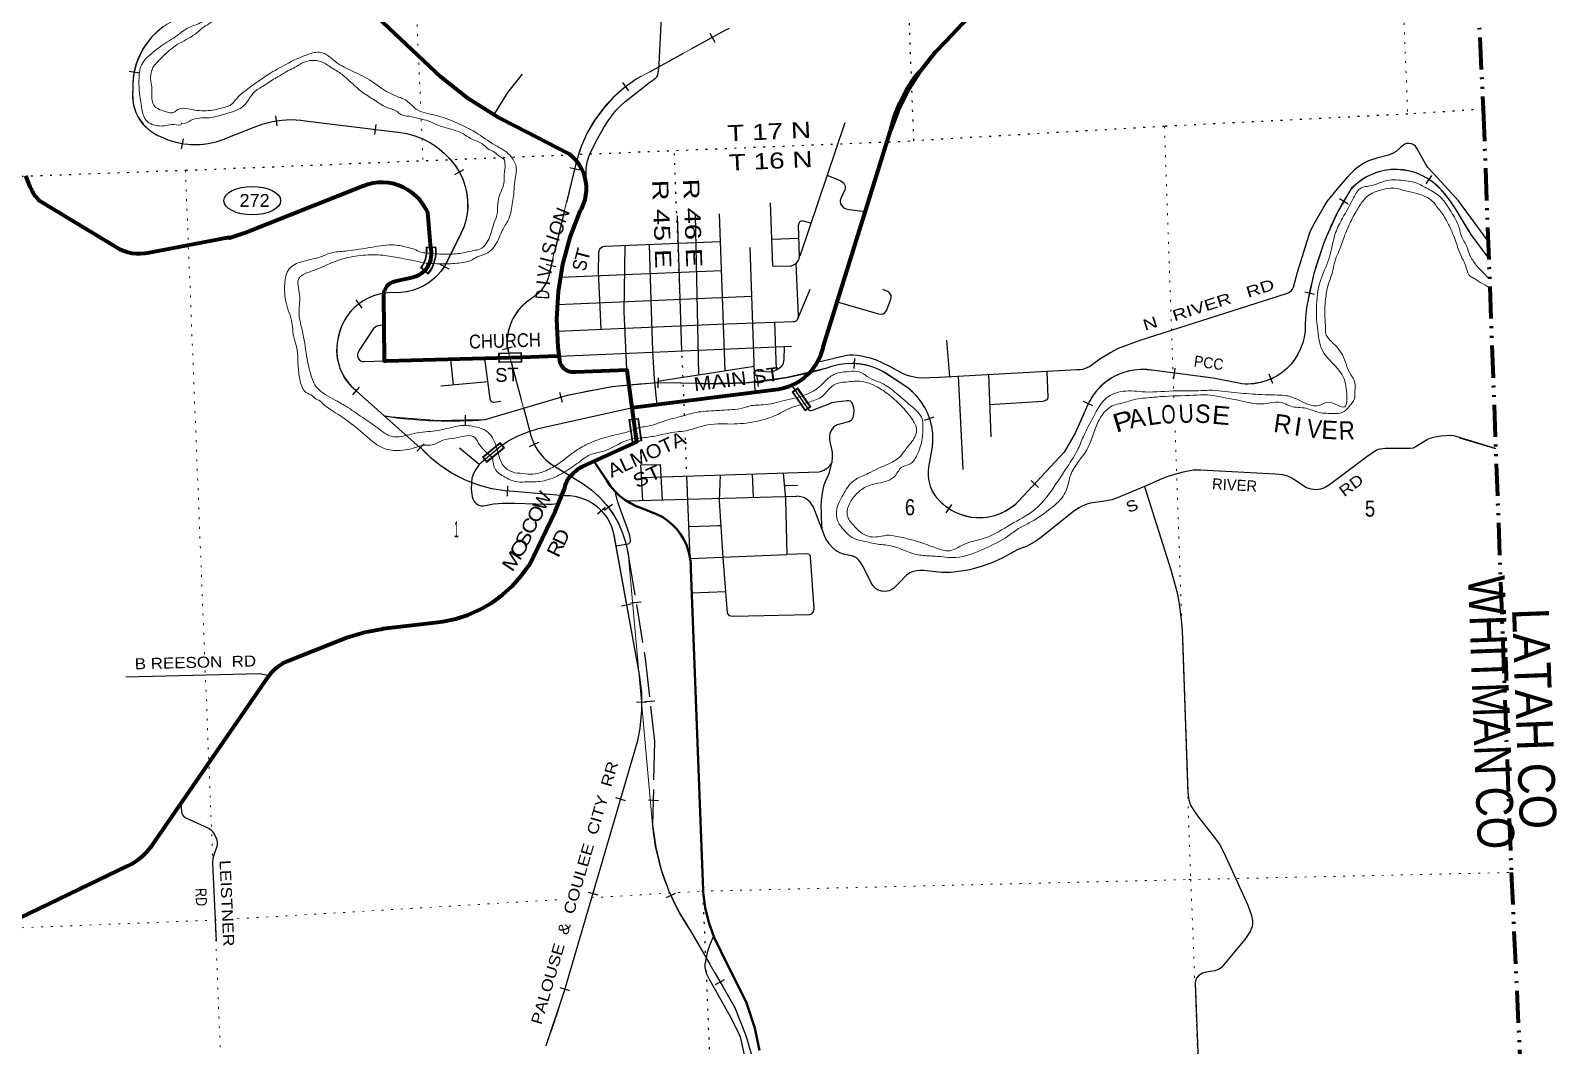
# Model space of a CAD drawing. Header units: feet. Extents: x 751810 to 1010326, y -353855 to -161247.
# Drawn here: x 978138 to 994593, y -201988 to -190931 of the extents above; entities that cross this region are included whole.
import ezdxf
from ezdxf.enums import TextEntityAlignment as Align

# ---------------------------------------------------------------- set-up
doc = ezdxf.new("R2010")
doc.units = ezdxf.units.FT
doc.header["$LTSCALE"] = 70
for name, pattern in [('DASH_DOUBLE_DOT', [9.2, 5, -1.2, 0.3, -1.2, 0.3, -1.2]), ('DOTTED', [1.5, 0.3, -1.2]), ('LONG_DASHED', [7.5, 6, -1.5])]:
    doc.linetypes.add(name, pattern=pattern)
for name, color, linetype, lineweight in [('10', 7, 'DASH_DOUBLE_DOT', 70), ('17', 7, 'Continuous', 25), ('23', 7, 'Continuous', 70), ('26', 7, 'Continuous', 40), ('29', 7, 'Continuous', 25), ('31', 7, 'Continuous', 13), ('34', 7, 'Continuous', 25), ('39', 7, 'Continuous', 13), ('59', 7, 'Continuous', 13), ('6', 7, 'DOTTED', 25), ('63', 7, 'Continuous', 25), ('7', 7, 'DOTTED', 13)]:
    doc.layers.add(name, color=color, linetype=linetype, lineweight=lineweight)
for name, color, linetype in [('12', 7, 'Continuous'), ('30', 7, 'Continuous'), ('41', 7, 'Continuous')]:
    doc.layers.add(name, color=color, linetype=linetype)

msp = doc.modelspace()

# ---------------------------------------------------------------- linework, layer by layer
at = {"layer": '10'}
msp.add_lwpolyline([(992535.03, -161673.29), (992755.25, -165252.37), (992982.4, -170553.84), (993230.25, -175876.85), (993478.85, -181217), (993709.38, -186505.24), (993966.19, -191789.76), (994270.91, -200101.18), (994386.69, -202546.61), (994593.41, -207414.19)], dxfattribs=at)
at = {"layer": '17'}
msp.add_ellipse((980556.09, -192785.77), major_axis=(-309.24, 1), ratio=0.500121, dxfattribs=at)
at = {"layer": '23'}
for points in [[(987842.81, -191364.26), (988001.34, -191164.91), (988111.8, -191048.05), (989666.34, -189397.27)], [(984694.83, -195040.2), (984639.01, -194631.82), (984081.03, -194654.04), (984068.88, -194655.11), (984052.13, -194655.07), (984035.47, -194653.29), (984019.1, -194649.77), (984003.18, -194644.56), (983987.9, -194637.71), (983973.41, -194629.31), (983959.88, -194619.43), (983947.46, -194608.2), (983936.28, -194595.73), (983926.47, -194582.16), (983918.13, -194567.63), (983911.35, -194552.32), (983888.77, -194379.97), (983874.28, -194077.53), (983891.49, -193775.22), (983940.2, -193476.37), (984019.88, -193184.25), (984129.66, -192902.06), (984146.89, -192870.44), (984166.83, -192824.4), (984181.86, -192776.53), (984191.8, -192727.35), (984196.55, -192677.41), (984196.05, -192627.24), (984190.3, -192577.39), (984179.38, -192528.42), (984163.4, -192480.86), (984142.54, -192435.23), (984117.02, -192392.04), (984087.12, -192351.74), (984053.18, -192314.79), (984040.56, -192303.66), (984013.09, -192279.42), (983990.56, -192268.74), (983434.37, -191982.55), (983235.31, -191879.46), (982913.85, -191677.43), (982615.26, -191442.9), (982613.2, -191440.95), (981723.33, -190603.54)], [(987506.92, -192035.46), (987510.98, -192020.63), (987550.32, -191877.04), (987610.04, -191724.03), (987685.42, -191578.09), (987775.65, -191440.84), (987806.35, -191401.28), (987842.81, -191364.26)], [(987506.92, -192035.46), (987512.53, -192020.63), (987592.36, -191807.04), (987705.98, -191579.09), (987842.81, -191364.26)], [(984694.83, -195040.2), (984729.51, -195035.79), (986228.49, -194845.29), (986290.38, -194838.65), (986351.24, -194825.57), (986410.39, -194806.21), (986467.2, -194780.77), (986521.04, -194749.53), (986571.31, -194712.83), (986617.48, -194671.08), (986659.03, -194624.74), (986695.5, -194574.3), (986726.51, -194520.33), (986751.7, -194463.41), (986770.81, -194404.17), (986779.51, -194366.51), (987495.39, -192070.63), (987506.92, -192035.46)], [(983901.93, -194478.67), (983877.17, -194480.87), (983490.67, -194492.08), (982020.8, -194534.72), (981995.81, -194535.44), (981995.73, -194506.41), (981991.42, -193830.65), (981991.27, -193807.24), (981994.77, -193780.65), (981995.95, -193774.79), (982000.7, -193759.6), (982007.01, -193745), (982014.81, -193731.13), (982024.03, -193718.16), (982034.54, -193706.21), (982046.25, -193695.44), (982059.02, -193685.95), (982072.71, -193677.84), (982087.18, -193671.21), (982092.78, -193669.32), (982113.56, -193663.78), (982142.78, -193657.08), (982309.43, -193618.86), (982318.29, -193616.68), (982343.65, -193608.51), (982368.01, -193597.72), (982391.12, -193584.45), (982407.28, -193572.77), (982436.24, -193547.88), (982453.7, -193527.5), (982467.78, -193507.66), (982481.83, -193482.7), (982493.19, -193456.41), (982501.74, -193429.08), (982507.39, -193401.01), (982510.07, -193372.5), (982509.75, -193343.86), (982506.45, -193315.42), (982506.24, -193314.45), (982501.68, -193293.77), (982499.09, -193264.45), (982468.28, -192916.04), (982449.08, -192876.48), (982419.44, -192827.54), (982384.85, -192781.97), (982345.68, -192740.26), (982302.37, -192702.88), (982255.39, -192670.22), (982205.25, -192642.66), (982152.51, -192620.49), (982097.74, -192603.95), (982041.54, -192593.23), (981984.53, -192588.45), (981927.33, -192589.64), (981870.56, -192596.82), (981814.86, -192609.88), (981785.72, -192620.03), (981741.54, -192635.42), (981735.72, -192638.68), (980483.23, -193136.6), (980310.05, -193193.93), (980305.86, -193188.02), (979414.47, -193356.74), (979385.18, -193362.16), (979338.83, -193366.69), (979292.27, -193366.35), (979246, -193361.14), (979200.52, -193351.12), (979156.34, -193336.41), (979113.94, -193317.16), (978241.02, -192793.16), (978226.74, -192778.13), (978196.64, -192741.22), (978170.56, -192701.37), (978161.63, -192684.01), (978148.84, -192659.12), (978138.14, -192634.01), (978091.53, -192516.76)], [(984281.26, -195623.83), (984745.58, -195411.46), (984694.83, -195040.2)], [(975790.96, -201673.44), (979200.36, -200029.21), (979244.97, -200005.75), (979306.47, -199966.11), (979363.49, -199920.26), (979415.4, -199868.69), (979461.64, -199811.99), (980732.45, -197965.34), (980765.29, -197924.61), (980802.2, -197887.54), (980842.79, -197854.53), (980886.61, -197825.94), (980933.17, -197802.09), (980935.34, -197801.13), (981483.73, -197580.6), (981588.01, -197541.01), (981781.78, -197484.97), (981980.34, -197449.49), (981982.23, -197445.41), (982549.05, -197380.68), (982632.76, -197369.86), (982773.28, -197339.69), (982909.87, -197294.98), (983041.05, -197236.25), (983165.36, -197164.12), (983281.46, -197079.4), (983388.06, -196983), (983484.01, -196875.99), (983568.24, -196759.54), (983572.19, -196757.41), (983854.88, -196169.72), (983855.21, -196169.05), (983949.8, -195942.15), (983960.28, -195917.01), (983967.13, -195892.15), (983980.15, -195854.96), (983986.75, -195841.01), (983998.59, -195815.97), (984018.81, -195791.01), (984048.07, -195758.74), (984087.09, -195723.85), (984104.54, -195711.26), (984129.5, -195693.25), (984154.54, -195681.8), (984281.26, -195623.83)]]:
    msp.add_lwpolyline(points, dxfattribs=at)
at = {"layer": '26'}
msp.add_lwpolyline([(986083.46, -202038.92), (986030.79, -201795.99), (985942.11, -201519.86), (985660.84, -200956.57), (985589.11, -200807.44), (985531.53, -200647.26), (985491.01, -200481.94), (985472.63, -200347.29), (985467.52, -200309.87), (985467.05, -200297.29), (985335.5, -196794.81), (985333.54, -196729.47), (985324.62, -196662.93), (985308.79, -196597.69), (985286.23, -196534.46), (985257.18, -196473.94), (985221.97, -196416.79), (985180.97, -196363.63), (985134.64, -196315.04), (985083.49, -196271.57), (985028.07, -196233.68), (984969, -196201.79), (984808.44, -196138.03), (984807.99, -196137.89), (984740.36, -196113.1), (984675.69, -196081.39), (984614.69, -196043.08), (984558.03, -195998.62), (984506.32, -195948.47), (984460.15, -195893.19), (984420, -195833.39), (984297.37, -195648.16), (984281.26, -195623.83)], dxfattribs=at)
at = {"layer": '29'}
for p, q in [((987012.32, -191937.93), (986521.19, -193390.36)), ((986228.2, -193500.84), (986203.16, -192808.12)), ((985419.81, -194679.78), (985384.62, -192944.4)), ((985710.15, -194637.93), (985645.64, -192930.85)), ((986519.13, -193393.61), (986505.92, -193053.89)), ((984398.35, -193282.55), (985655.71, -193230.25)), ((986034.52, -194876.27), (985981.76, -193297.6)), ((986217.91, -193206.89), (986511.14, -193195.99)), ((986506.7, -194041.32), (986481.41, -193470.97)), ((983913.76, -193618.79), (985668.85, -193544.91)), ((983881.96, -193915.62), (985999.44, -193826.48)), ((986501.54, -194072.04), (986635.82, -193748.62)), ((986929.1, -193886.75), (987380.49, -194019.08)), ((983878.11, -194205.59), (985623.62, -194132.11)), ((985623.62, -194132.11), (986452.13, -194103.56)), ((986268.87, -194625.86), (986250.24, -194110.52)), ((983088.45, -194503.75), (983145.03, -194942.29)), ((983901.93, -194478.67), (986432.34, -194372.14)), ((982717.91, -194514.5), (982744.9, -194792.42)), ((984971.33, -194751.86), (986024.93, -194589.39)), ((983121.65, -194758.79), (982610.74, -194804.39)), ((986434.9, -194798.39), (986609.35, -195053.38)), ((988246.97, -194695.09), (988296.25, -195712.17)), ((988576.37, -194677.09), (988601.74, -195357.11)), ((988588.61, -195005.26), (989173.66, -194968.21)), ((983027.33, -195659.32), (982815.21, -195481.13)), ((983283.78, -195445.15), (983027.33, -195659.32)), ((993708.25, -195366.8), (994099.46, -195486.24)), ((984790.61, -195661.92), (985005.14, -195657.45)), ((985026.31, -196044.02), (985005.14, -195657.45)), ((984811.85, -196049.94), (984790.61, -195661.92)), ((984798.65, -195800.6), (986728.81, -195737.09)), ((985326.55, -196674.28), (985291.45, -195784.43)), ((986017.19, -196017.44), (986007.6, -195760.82)), ((986353.87, -195886.81), (986495.74, -195882.7)), ((984641.29, -196054.35), (986486.52, -196004.85)), ((985313.11, -196333.44), (985661.51, -196323.43)), ((985629.8, -196324.34), (985661.21, -196324.72)), ((985329.77, -196681.05), (986380.66, -196639.68)), ((985343.14, -197057.36), (985711.94, -197042.78)), ((990692.03, -197552.96), (990748.11, -199225.34)), ((980123.58, -199994.89), (980162.11, -200850.45)), ((990827.81, -201300.24), (990933.4, -204131.74))]:
    msp.add_line(p, q, dxfattribs=at)
for points in [[(984193.06, -192597.69), (984194.98, -192428.52), (984208.2, -192351.79), (984229.35, -192285.65), (984298.12, -192145.42), (984388.03, -191989.32), (984440.92, -191907.3), (984517.61, -191804.11), (984567.85, -191753.84), (984615.46, -191711.52), (984816.44, -191552.77), (984888.96, -191496.28), (984916.46, -191478.29), (984951.31, -191449.59), (984967.18, -191433.71), (984978.81, -191402.49), (984990.98, -191304.07), (985022.71, -190637.33), (985030.64, -190542.09), (985051.8, -190412.44), (985087.54, -190243.07)], [(983199.13, -191836.44), (983341.3, -191606.96), (983500.45, -191409.18)], [(994010.69, -193213.07), (993697.21, -192788.42), (993426.64, -192493.93), (993364.48, -192424.43), (993337.05, -192386.01), (993247.47, -192223.23), (993227.36, -192193.96), (993201.77, -192175.67), (993183.48, -192166.52), (993156.06, -192162.87), (993132.29, -192164.69), (993114.01, -192170.18), (993068.31, -192204.94), (993017.12, -192250.66), (992976.89, -192274.44), (992934.85, -192290.9), (992819.67, -192320.17), (992715.46, -192353.09), (992671.58, -192375.04), (992602.11, -192420.77), (992561.9, -192453.69), (992521.67, -192493.93), (992492.42, -192525.03)], [(986819.75, -192507.43), (986966.68, -192568.89), (986984.05, -192579.86), (986999.59, -192597.24), (987010.56, -192616.44), (987015.13, -192631.08), (987016.96, -192653.03), (987013.3, -192667.66), (986967.59, -192761.86), (986960.28, -192783.81), (986960.28, -192799.36), (986964.85, -192820.39), (986971.25, -192833.2), (986993.19, -192856.97), (987007.82, -192868.86), (987025.18, -192875.27), (987059.01, -192881.67), (987233.08, -192904.1)], [(989575.1, -194624.06), (989603.84, -194621.16), (989627.61, -194613.84), (989678.81, -194590.06), (989788.5, -194509.58), (989907.33, -194438.25), (989993.26, -194392.52), (990230.93, -194304.72), (991825.13, -193796.24), (991848.89, -193787.09), (991872.66, -193768.8), (991887.29, -193750.51), (991898.26, -193726.73), (991942.14, -193565.77), (992062.8, -193181.67), (992086.56, -193115.82), (992123.13, -193037.17), (992223.68, -192867.06), (992267.56, -192795.73), (992377.25, -192658.55), (992492.42, -192525.03)], [(985234.97, -194422.29), (985187.87, -192951.68), (985187.87, -192951.68)], [(986641.33, -193031.65), (986557.13, -193007.86), (986547.53, -193007.41), (986538.39, -193009.69), (986526.51, -193014.72), (986519.65, -193019.75), (986514.16, -193026.16), (986510.51, -193033.47), (986506.85, -193043.99), (986505.92, -193053.89)], [(984332.74, -193361.15), (984336.73, -193329.8), (984344.04, -193313.34), (984351.35, -193304.19), (984368.72, -193290.47), (984380.6, -193285.9), (984398.35, -193282.55)], [(984636.71, -194622.17), (984608.89, -193994.92), (984618.16, -193273.41)], [(984970.7, -195013.57), (984968.69, -195013.62), (984938.39, -194724.63), (984921.87, -194425.17), (984921.75, -194421.15), (984902.24, -193874.18), (984884.91, -193262.31)], [(984358.12, -194185.38), (984330.23, -193556.48), (984332.74, -193361.15)], [(986228.2, -193500.84), (986419.1, -193496.7), (986431.44, -193494.42), (986453.38, -193486.18), (986481.41, -193470.97)], [(986481.41, -193470.97), (986495.43, -193452.8), (986505.95, -193434.51), (986512.8, -193418.05), (986519.13, -193393.61)], [(987380.49, -194019.08), (987406.35, -194020.3), (987429.2, -194016.64), (987446.57, -194008.41), (987459.37, -193994.7), (987470.34, -193974.58), (987512.38, -193859.34), (987517.87, -193836.48), (987516.96, -193819.1), (987506.9, -193798.98), (987496.84, -193788.92), (987485.88, -193780.69), (987426.46, -193754.17)], [(981995.81, -194535.44), (981776.22, -194542.07), (981757.94, -194541.15), (981744.23, -194536.58), (981731.43, -194527.43), (981721.38, -194513.71), (981714.06, -194502.74), (981707.66, -194484.45), (981706.75, -194457.01), (981710.41, -194442.38), (981722.29, -194419.51), (981879.52, -194178.98), (981893.23, -194164.35), (981909.69, -194153.38), (981927.05, -194146.97), (981994.06, -194133.26)], [(986452.13, -194103.56), (986464.33, -194101.68), (986473.93, -194098.02), (986485.36, -194090.71), (986493.13, -194083.85), (986498.61, -194076.53), (986503.18, -194066.47), (986505.01, -194056.87), (986506.7, -194041.32)], [(988154.78, -194700.13), (988123.5, -194309.85), (988125.45, -194307.78)], [(986268.73, -194629.83), (986319, -194594.16), (986335.46, -194574.04), (986345.51, -194553.92), (986349.17, -194536.54), (986352.83, -194513.68), (986353.74, -194376.5)], [(986712.27, -194545.53), (987020.57, -194473.01), (987062.62, -194465.69), (987102.84, -194463.86), (987148.55, -194467.52), (987192.43, -194474.84), (987287.5, -194498.61), (987353.31, -194520.56), (987415.47, -194548), (987505.05, -194591.9), (987644, -194666.89), (987680.56, -194683.35), (987717.13, -194694.33), (987803.06, -194710.79), (987856.07, -194714.45), (987937.6, -194711.37)], [(986027.4, -194637.15), (986190.11, -194648.12), (986209.31, -194647.21), (986235.82, -194641.72), (986268.73, -194629.83)], [(987937.6, -194711.37), (988042.84, -194706.25), (989537.72, -194624.55), (989575.1, -194624.06)], [(989211.4, -194644.22), (989221.75, -194926.62), (989218.09, -194944), (989211.69, -194954.06), (989205.29, -194959.54), (989194.32, -194964.12), (989173.66, -194968.21)], [(983145.03, -194942.29), (983151.07, -194960.94), (983162.04, -194971.91), (983176.67, -194979.23), (983192.21, -194980.14), (983265.34, -194968.25)], [(986609.35, -195053.38), (986617, -195061.51), (986630.71, -195070.65), (986643.51, -195072.48), (986658.14, -195068.82), (986829.99, -195001.14), (986872.04, -194985.6), (986912.26, -194977.37), (987036.59, -194960.9), (987055.78, -194960.91), (987069.49, -194964.56), (987082.29, -194978.28), (987095.09, -195001.14), (987104.23, -195028.58), (987109.72, -195068.82), (987107.88, -195109.07), (987098.75, -195147.47), (987084.12, -195174.91), (987073.15, -195184.97), (987054.87, -195193.2), (986926.89, -195227.96), (986908.6, -195237.1), (986890.33, -195253.56), (986872.04, -195276.43), (986859.25, -195297.46), (986850.11, -195322.16), (986846.45, -195352.34), (986846.45, -195384.35), (986850.1, -195410.87), (986873.87, -195526.1), (986874.78, -195542.56), (986874.78, -195571.83), (986868.86, -195639.95)], [(984704.51, -195038.97), (984686.04, -195043.9), (983656.99, -195272.79)], [(983283.78, -195445.15), (983342.12, -195406.32), (983389.66, -195377.98), (983444.5, -195351.45), (983515.81, -195321.27), (983579.79, -195296.58), (983656.99, -195272.79)], [(994099.46, -195486.24), (993671.51, -195353.7), (993644.09, -195348.21), (993609.35, -195344.55), (993503.32, -195350.05), (993421.05, -195366.5), (993373.52, -195381.13), (993349.75, -195393.94), (993236.4, -195463.45), (993201.67, -195479.9), (993170.59, -195485.4), (992900.02, -195485.4), (992843.34, -195490.87), (992823.23, -195494.53), (992804.96, -195503.69), (992698.92, -195576.85), (992293.07, -195880.47), (992236.38, -195913.4), (992194.34, -195928.03), (992148.63, -195933.52), (992091.97, -195928.03), (992042.59, -195911.57), (991989.59, -195880.47), (991887.21, -195810.97), (991837.83, -195785.36), (991784.83, -195770.73), (991700.74, -195763.41), (990889.03, -195719.51), (990808.57, -195721.35), (990698.9, -195741.46), (990627.58, -195759.76), (990530.7, -195789.02), (990464.88, -195814.63), (990277.26, -195898.93)], [(986728.81, -195737.09), (986756.42, -195731.41), (986784.76, -195721.35), (986812.18, -195703.97), (986832.29, -195689.34), (986848.75, -195673.79), (986868.86, -195639.95)], [(986766.2, -196371), (986757.34, -196239.89), (986756.41, -196181.35), (986755.5, -196116.42), (986759.16, -196049.66), (986768.31, -195970.1), (986778.36, -195914.31), (986788.42, -195879.56), (986801.21, -195844.81), (986835.95, -195764.33), (986843.26, -195744.21), (986856.06, -195700.31), (986868.86, -195639.95)], [(983027.33, -195659.32), (982976.47, -195734.65), (982962.76, -195766.66), (982949.05, -195807.82), (982944.48, -195859.95), (982942.65, -195926.71), (982948.13, -195982.5), (982953.62, -196009.02), (982960.93, -196032.8), (982971.9, -196053.84), (982986.53, -196073.96), (982999.33, -196087.68), (983018.52, -196099.56), (983050.52, -196108.71), (983070.63, -196109.62), (983096.22, -196106.88), (983183.98, -196088.59), (983234.26, -196083.1), (983284.53, -196081.27), (983418, -196081.27), (983759.88, -196092.25), (983822.96, -196089.5), (983895.17, -196081.27)], [(985652.31, -195772.51), (985644.19, -196054.14), (985683.99, -196673.09), (985711.94, -197042.78)], [(986341.09, -195751.86), (986365.29, -196031.41), (986380.66, -196639.68)], [(984516.34, -196545.41), (984652.54, -196521.63), (984661.22, -196517.97), (984666.14, -196513.49), (984672.08, -196504.8), (984675.4, -196494.2), (984675.85, -196478.19), (984674.48, -196458.98), (984670.82, -196435.66), (984663.51, -196409.14), (984647.97, -196367.07), (984545.59, -196089.05), (984523.65, -196015.88), (984509.02, -195950.03)], [(990277.26, -195898.93), (989973.09, -196026.81), (989920.07, -196043.27), (989841.46, -196059.73), (989684.24, -196081.68), (989647.67, -196090.83), (989596.48, -196110.94), (989561.75, -196131.07), (989501.42, -196169.47), (989143.09, -196458.47), (989091.9, -196495.05), (988996.84, -196546.26), (988898.12, -196582.84), (988726.27, -196677.95), (988612.92, -196729.17), (988484.95, -196773.06), (988371.6, -196804.16), (988280.19, -196820.62), (988166.84, -196833.42), (988064.46, -196835.25), (987874.33, -196813.3), (987828.63, -196813.3), (987797.55, -196816.96), (987757.33, -196824.28), (987720.77, -196838.91), (987684.2, -196864.52), (987603.76, -196948.65), (987541.6, -197007.18), (987495.9, -197032.78), (987457.51, -197040.1), (987411.8, -197038.27), (987373.41, -197025.47), (987345.99, -197009), (987318.56, -196977.92), (987300.28, -196948.65), (987216.19, -196776.72), (987179.62, -196718.18), (987161.34, -196696.24), (987138.5, -196676.12), (987110.15, -196659.66)], [(990277.26, -195898.93), (990561.77, -196806), (990629.39, -197041.34)], [(986766.2, -196371), (986676.89, -196142.03), (986665.92, -196116.42), (986650.39, -196088.99), (986633.93, -196067.95), (986610.16, -196046.01), (986589.14, -196032.29), (986563.55, -196018.57), (986534.29, -196009.42), (986514.18, -196006.68), (986486.52, -196004.85)], [(985322.45, -196333.17), (985313.73, -196333.66), (985313.73, -196333.66)], [(986766.2, -196371), (986790.23, -196441.08), (986804.85, -196471.26), (986832.27, -196515.16), (986872.49, -196559.06), (986905.4, -196587.41), (986929.17, -196602.95), (986952.93, -196615.76), (986994.07, -196630.39), (987048, -196643.2), (987086.39, -196650.51), (987110.15, -196659.66)], [(985711.94, -197042.78), (985730.3, -197275.67), (985736.7, -197289.39), (985746.75, -197301.28), (985765.04, -197307.68), (985794.29, -197308.59), (986627.97, -197290.3), (986650.83, -197283.9), (986664.54, -197272.01), (986673.68, -197251.89), (986677.34, -197231.77), (986638.94, -196663.84), (986637.12, -196653.76), (986632.09, -196646), (986624.32, -196639.13), (986612.43, -196633.66), (986593.36, -196631.3), (986380.64, -196638.98)], [(990629.39, -197041.34), (990649.53, -197149.86), (990673.3, -197316.3), (990682.43, -197420.56), (990692.03, -197552.96)], [(979181.1, -197971.31), (980637.65, -197935.49), (980641.73, -197937.38)], [(980637.65, -197935.49), (980690.72, -197944.25), (980726.28, -197954.41)], [(990748.11, -199225.34), (990759.21, -199310.03), (990777.48, -199366.74), (990814.05, -199427.09), (990865.23, -199498.43), (991051.7, -199736.2), (991095.58, -199800.21), (991139.45, -199882.52), (991402.71, -200456.84), (991441.1, -200570.23), (991453.89, -200625.11), (991453.89, -200661.68), (991450.24, -200689.12), (991428.3, -200742.16), (991369.8, -200829.96), (991128.48, -201118.94), (991110.2, -201139.06), (991082.77, -201155.52), (991044.39, -201170.15), (990949.33, -201184.79), (990907.28, -201197.58), (990879.86, -201214.05), (990863.4, -201226.85), (990843.29, -201250.63), (990834.15, -201270.75), (990827.81, -201300.24)], [(979778.79, -199352.95), (979784.81, -199438.01), (979794.06, -199468.44), (979811.26, -199490.92), (979832.41, -199505.48), (979872.08, -199525.32), (980086.3, -199623.22), (980104.81, -199636.45), (980119.35, -199649.68), (980141.83, -199681.43), (980168.28, -199734.35), (980176.21, -199771.39), (980173.57, -199809.76), (980157.7, -199858.7), (980133.9, -199922.2), (980127.29, -199946.02), (980123.58, -199994.89)], [(985588.14, -203204.24), (985598.36, -203099.78), (985620.29, -203028.45), (985653.2, -202962.6), (985697.07, -202896.77), (985916.45, -202629.73), (985958.5, -202556.57), (985982.26, -202494.39), (985987.75, -202443.18), (985985.92, -202384.65), (985898.17, -201989.59), (985878.06, -201905.45), (985854.29, -201843.27), (985766.54, -201671.34), (985536.2, -201265.3), (985506.94, -201208.61), (985492.32, -201140.93), (985492.32, -201098.87), (985499.64, -201049.48), (985519.74, -200958.04), (985539.85, -200892.19), (985579.98, -200797.94)]]:
    msp.add_lwpolyline(points, dxfattribs=at)
at = {"layer": '31'}
for p, q in [((986499.56, -194825.94), (986640.7, -195032.28)), ((986640.7, -195032.28), (986578.8, -195074.62)), ((983305.84, -195477.21), (983112.32, -195635.49)), ((983112.32, -195635.49), (983064.84, -195577.43))]:
    msp.add_line(p, q, dxfattribs=at)
for points in [[(986578.8, -195074.62), (986437.66, -194868.28), (986499.56, -194825.94)], [(983064.84, -195577.43), (983258.36, -195419.15), (983305.84, -195477.21)]]:
    msp.add_lwpolyline(points, dxfattribs=at)
for points in [[(986448.78, -194870.36), (986497.47, -194837.06), (986629.57, -195030.19), (986580.88, -195063.49)], [(983076.09, -195578.55), (983257.23, -195430.41), (983294.58, -195476.08), (983113.44, -195624.22)]]:
    msp.add_lwpolyline(points, close=True, dxfattribs=at)
at = {"layer": '34', "lineweight": 13}
for p, q in [((985711.24, -190930.55), (984737.79, -191463.84)), ((994018.13, -193404.01), (993833.53, -193155.4)), ((983639.14, -193822.97), (983541.7, -193892.29)), ((987926.27, -195687.43), (987966.16, -195464.93)), ((983848.09, -195679.34), (984159.79, -195869.11)), ((984654.66, -196665.65), (984916.44, -199581.72)), ((984753.78, -198666.88), (983953.19, -201392.43))]:
    msp.add_line(p, q, dxfattribs=at)
at = {"layer": '34'}
for p, q in [((979217.5, -191376.69), (979326.61, -191394.83)), ((980827.97, -191971.42), (980811.8, -191862)), ((981892.31, -192066.31), (981905.53, -191956.49)), ((979786.14, -192221.42), (979808.05, -192113)), ((982764.78, -192501.55), (982859.91, -192445.13)), ((993343.62, -192601.82), (993406.27, -192510.66)), ((992494.61, -192822.91), (992399.56, -192766.34)), ((982599.33, -193477.38), (982698.34, -193526.69)), ((992130.16, -193806.61), (992022.02, -193783.33)), ((981685.62, -193865.93), (981748.84, -193956.68)), ((987112.17, -194614.2), (987119.16, -194503.81)), ((990595.32, -194721.11), (990609.61, -194611.43)), ((981651.38, -194899.18), (981725.01, -194816.65)), ((984979.15, -194824.87), (984980.95, -194714.27)), ((986071.81, -194810.4), (986057.59, -194700.71)), ((991675.68, -194776.99), (991634.28, -194674.42)), ((983937.18, -194982.48), (983906.51, -194876.21)), ((989712.5, -195019.1), (989612.26, -194972.34)), ((982880.66, -195232.38), (982877.96, -195121.81)), ((987881.01, -195176.36), (987984.86, -195138.31)), ((982351.25, -195512.39), (982429.48, -195434.2)), ((983335.8, -196001.93), (983342.21, -195891.51)), ((989121.32, -195909.31), (989040.26, -195834.06)), ((984319.09, -196196.55), (984402.88, -196124.34)), ((988115.96, -196183.91), (988179.27, -196093.21)), ((984577.36, -197196.07), (984686.16, -197176.12)), ((984742.41, -198244.78), (984853.01, -198243.48)), ((984513.96, -199284.24), (984620.09, -199315.41)), ((984214.28, -200313.72), (984320.41, -200344.89)), ((983905.77, -201354.76), (984011.9, -201385.94))]:
    msp.add_line(p, q, dxfattribs=at)
for points in [[(979587.64, -190893.9), (979522.68, -190945.68), (979463.49, -191003.98), (979410.73, -191068.14), (979364.95, -191137.47), (979326.66, -191211.21), (979296.3, -191288.53), (979274.2, -191368.62), (979260.57, -191450.56), (979255.59, -191533.51), (979256.43, -191576.6), (979252.55, -191627.24), (979253.98, -191677.89), (979260.7, -191728.13), (979272.63, -191777.38), (979289.65, -191825.12), (979311.56, -191870.8), (979338.12, -191913.96), (979369.06, -191954.1), (979404.02, -191990.79), (979442.62, -192023.62), (979484.43, -192052.24), (979529.03, -192076.34), (979555.68, -192088.01), (979637.64, -192123.53), (979722.83, -192150.26), (979810.34, -192167.94), (979899.22, -192176.38), (979988.49, -192175.48), (980077.18, -192165.26), (980164.31, -192145.82), (980248.94, -192117.38), (980310.41, -192090.23), (980578.04, -191986.14), (980578.04, -191986.13), (980676.02, -191949.67), (980776.6, -191923.83), (980879.33, -191908.64), (980983.07, -191904.28), (981086.7, -191910.77), (981133.93, -191917.39), (982144.01, -192038.99), (982148.06, -192038.88), (982239.86, -192054.53), (982329.48, -192079.68), (982415.97, -192114.05), (982498.4, -192157.28), (982575.87, -192208.89), (982647.51, -192268.31), (982712.53, -192334.88), (982738.84, -192366.23)], [(982738.88, -192366.28), (982783.84, -192426.66), (982822.27, -192491.45), (982853.7, -192559.89), (982877.82, -192631.26), (982894.35, -192704.75), (982903.1, -192779.57), (982903.98, -192854.89), (982896.98, -192929.9), (982882.19, -193003.75), (982859.75, -193075.66), (982829.93, -193144.81), (982827.53, -193149.61), (982652.37, -193501.36), (982650.25, -193501.42), (982613.85, -193553.38), (982571.81, -193601.71), (982524.96, -193645.37), (982473.79, -193683.9), (982418.88, -193716.87), (982360.81, -193743.92), (982300.24, -193764.75), (982237.83, -193779.13), (982174.26, -193786.92), (982123.33, -193788.34), (982060.94, -193787.1), (981998.82, -193792.38), (981937.6, -193804.13), (981877.95, -193822.22), (981820.52, -193846.43), (981765.93, -193876.52), (981714.79, -193912.15), (981667.64, -193952.92), (981625.03, -193998.41), (981587.39, -194048.1), (981555.16, -194101.45), (981528.69, -194157.89), (981508.24, -194216.78), (981498.69, -194254.36), (981485.37, -194312.95), (981478.24, -194372.56), (981477.39, -194432.6), (981482.82, -194492.4), (981494.47, -194551.3), (981512.2, -194608.66), (981535.85, -194663.85), (981565.12, -194716.27), (981599.73, -194765.35), (981639.26, -194810.53), (981683.32, -194851.35), (981688.27, -194855.42), (982384.34, -195476.4), (982387.51, -195473.04)], [(994019.01, -193403.35), (993834.44, -193154.79), (993660.1, -192868.07), (993589.88, -192764.09), (993509.18, -192668.01), (993470.38, -192628.34), (993417.54, -192583.21), (993360.28, -192543.84), (993299.2, -192510.69), (993235, -192484.09), (993168.37, -192464.35), (993100.03, -192451.69), (993030.75, -192446.23), (992961.28, -192448.05), (992892.38, -192457.12), (992824.81, -192473.34), (992759.3, -192496.54), (992696.57, -192526.45), (992637.32, -192562.76), (992582.19, -192605.07), (992533.04, -192651.57), (992447.12, -192795.93), (992381.63, -192906), (992257.68, -193174.75), (992226.55, -193256.37), (992120.3, -193580.55), (992048.51, -193914.06), (992042.67, -193951.73), (992029.94, -194061.02), (992027.88, -194138.8), (992025.54, -194205.06), (992016.3, -194270.68), (992000.25, -194334.98), (991977.57, -194397.24), (991948.5, -194456.79), (991913.37, -194512.97), (991872.55, -194565.17), (991826.5, -194612.82), (991775.73, -194655.4), (991720.78, -194692.44), (991662.26, -194723.52), (991654.22, -194726.77), (991600.81, -194748.33), (991537.11, -194766.57), (991471.85, -194778.06), (991405.74, -194782.66), (991341.27, -194780.44), (991023.56, -194719.21), (990303.44, -194625.39), (990234.18, -194624.18), (990165.17, -194630.2), (990097.17, -194643.41), (990030.92, -194663.65), (989967.16, -194690.72), (989906.57, -194724.3), (989849.82, -194764.02), (989797.53, -194809.46), (989750.3, -194860.11), (989708.6, -194915.43), (989672.92, -194974.8), (989662.55, -194997.01), (989643.64, -195037.56), (989633.61, -195063.99), (989520.22, -195316.19), (989401.64, -195523.25)], [(987959.11, -195245.55), (987941.2, -195174.37), (987915.92, -195105.38), (987883.58, -195039.41), (987844.52, -194977.19), (987799.16, -194919.4), (987748.02, -194866.65), (987697.51, -194824.01), (987688.52, -194817.02), (987686.73, -194816.84), (987447.48, -194658.08), (987380.97, -194623.27), (987311.17, -194595.61), (987238.87, -194575.38), (987164.86, -194562.83), (987114.52, -194559.63), (987089.93, -194558.08), (987014.92, -194561.18), (986940.64, -194572.12), (986867.93, -194590.76), (986814.29, -194609.91), (986384.51, -194712.19), (985946.4, -194768.96), (985504.72, -194779.65), (985457.04, -194778.03), (984978.94, -194770.25), (984963.64, -194770.01), (984472.06, -194813.61), (983987.73, -194908.35), (983668.04, -195000.62), (983668.04, -195000.6), (983090.94, -195172.62), (982878.22, -195177.83), (982582.26, -195185.07), (982074.96, -195144.26), (982001.06, -195133.82)], [(989401.64, -195523.25), (988904.61, -196058.67), (988859.26, -196101.09), (988809.74, -196138.52), (988756.58, -196170.57), (988700.36, -196196.89), (988641.69, -196217.19), (988581.23, -196231.25), (988519.63, -196238.9), (988457.57, -196240.08), (988395.72, -196234.76), (988334.76, -196223.01), (988275.38, -196204.94), (988218.2, -196180.78), (988163.86, -196150.77), (988146.31, -196138.51), (988112.95, -196115.23), (988081.1, -196088.58), (988047.66, -196058.39), (988017.58, -196024.9), (987991.16, -195988.44), (987968.71, -195949.42), (987950.46, -195908.28), (987936.6, -195865.44), (987927.3, -195821.39), (987922.65, -195776.61), (987922.72, -195731.6), (987927.36, -195687.58), (987967.25, -195465.06), (987972.22, -195391.76), (987969.51, -195318.34), (987959.13, -195245.66)], [(982389.09, -195473.01), (982495.99, -195579.96), (982613.43, -195675.12), (982740.17, -195757.49), (982874.84, -195826.14), (983015.94, -195880.35), (983161.93, -195919.51), (983311.22, -195943.21), (983446.89, -195951.07), (983961.37, -195996.37), (983962.45, -195995.56), (983963.58, -195996.49), (984017.49, -195997.67), (984072.08, -196004.62), (984125.65, -196017.22), (984177.6, -196035.37), (984227.37, -196058.84), (984274.41, -196087.39), (984318.21, -196120.7), (984358.3, -196158.41), (984394.22, -196200.1), (984425.59, -196245.31), (984452.05, -196293.55), (984473.33, -196344.3), (984489.18, -196396.98), (984494.18, -196425.49), (984773.04, -197945.76), (984795.79, -198140.34), (984798.08, -198336.25), (984779.88, -198531.32), (984754.85, -198667.14), (983954.24, -201392.76), (983756.16, -201988.1)]]:
    msp.add_lwpolyline(points, dxfattribs=at)
at = {"layer": '34', "lineweight": 13}
for points in [[(980310.83, -192091.25), (980579.14, -191986.89), (980577.07, -191984.93)], [(981133.79, -191918.48), (982143.96, -192040.09), (982147.98, -192039.98)], [(984076.58, -192398.25), (983798.32, -193545.49), (983798.49, -193544.42)], [(982826.55, -193149.12), (982651.68, -193500.28), (982649.67, -193500.34)], [(983331.59, -194373.95), (983594.58, -195354.29), (983594.57, -195353.95)], [(987688.52, -194817.02), (987696.78, -194824.83), (987446.92, -194659.03)], [(991340.6, -194781.52), (991338.48, -194777.56), (991023.39, -194720.3)], [(981687.55, -194856.26), (982384.41, -195477.93), (982388.31, -195473.79)], [(983662.93, -195002.2), (983666.94, -195002.08), (983091.11, -195173.72)], [(989406.62, -195525.77), (989402.55, -195523.88), (988905.39, -196059.45)], [(983446.81, -195952.17), (983962.51, -195997.57), (983962.45, -195995.56)], [(984492.92, -196418.83), (984490.74, -196412.85), (984771.95, -197945.92)], [(985331.08, -200736.74), (985808.73, -201563.97), (985808.79, -201565.98)]]:
    msp.add_lwpolyline(points, dxfattribs=at)
for centre, radius, start, end in [((980049.26, -191539.54), 794.79, 107.5634, 182.67047), ((985563.16, -192749.03), 1527.39, 122.70909, 166.72315), ((979736.56, -191638.92), 485.25, 172.61749, 248.05883), ((980972.85, -192896.28), 990.96, 80.65319, 113.40946), ((979935.3, -191324.22), 854.02, 243.57544, 296.08632), ((982044.76, -192922.08), 888.13, 38.68788, 83.32602), ((982184.92, -192825.65), 718.55, 333.24608, 39.67174), ((993013.36, -193109.93), 662.83, 46.49913, 136.33167), ((994883.91, -194222.97), 2826.6, 146.24166, 160.01115), ((992632.75, -193486.14), 1197.84, 31.03068, 45.68059), ((997385.46, -190799.17), 4262.4, 209.04671, 213.55894), ((995266.54, -194432.28), 3258.39, 158.85225, 171.52162), ((982131.78, -193176.48), 610.81, 269.20755, 327.9809), ((983391.39, -193496.44), 409.88, 307.19013, 353.128), ((982080.29, -194382.28), 596.6, 85.86245, 167.5929), ((983903.01, -194336.56), 572.64, 129.11986, 183.7435), ((993079.42, -194127.81), 1050.49, 170.35867, 180.60071), ((991394.91, -194149.68), 634.17, 265.08744, 0.98094), ((982050.59, -194410.71), 574.73, 164.1864, 230.82562), ((985623.7, -190560.72), 4221.7, 267.73714, 286.38499), ((987082.1, -195275.28), 716.14, 59.3741, 111.93286), ((990257.2, -195285.55), 660.68, 85.99364, 160.44422), ((988730.97, -209505.37), 14961.74, 81.1865, 83.96742), ((985133.8, -199481.78), 4713.75, 86.06827, 108.13079), ((987270.42, -195380.99), 700.79, 353.12107, 52.52559), ((982717.93, -190324.96), 4863.1, 261.52134, 274.40104), ((987171, -194108.36), 2642.63, 327.61233, 338.79066), ((983462.56, -194507.06), 1445.19, 221.98418, 269.37545), ((984150.21, -195182.33), 581.63, 197.19651, 238.70551), ((988352.18, -195754.67), 431.18, 171.02747, 230.92406), ((983549.37, -196800.34), 1113.47, 6.94803, 56.75523), ((983978.53, -196521.95), 524.62, 11.33579, 91.74996), ((988477.38, -195647.36), 594.15, 228.07367, 316.0858), ((982927.81, -198260.15), 1870.73, 347.44261, 9.67), ((987291.25, -199381.12), 2383.27, 184.82822, 214.66698), ((976928.08, -199385.61), 7306.13, 339.13574, 344.05732), ((982890.74, -202913.28), 3214.86, 7.46105, 24.81641)]:
    msp.add_arc(centre, radius, start, end, dxfattribs=at)
at = {"layer": '39'}
for points in [[(976362.96, -185895.64), (976510.63, -185788.74), (976589.97, -185681.8), (976732.76, -185544.86), (976904.06, -185421.17), (977105.59, -185300.64), (977232.15, -185228.55), (977323.82, -185201.75), (977558.79, -185126.52), (977804.99, -185093.22), (977916.97, -185073.88), (978033.48, -185072.51), (978239.58, -185112.81), (978387.18, -185144.75), (978559.95, -185284.61), (978568.2, -185292.42), (978589.6, -185338.08), (978596.54, -185370.07), (978597.74, -185412.29), (978617.06, -185456), (978644.77, -185511.54), (978674.59, -185571.04), (978721.33, -185660.23), (978830.14, -185812.01), (978872.58, -185961.69), (978895.91, -186146.13), (978899.97, -186218.45), (978900.65, -186313), (978905.35, -186407.44), (978911.99, -186499.8), (978937.97, -186635.88), (978984.77, -186727.08), (979006.1, -186770.73), (979114.11, -186894.36), (979182.14, -186954.76), (979310.86, -187029.5), (979510.02, -187108.24), (979652.16, -187160.46), (979820, -187268.27), (979980.67, -187336.05), (980079.96, -187435.79), (980106.97, -187467.2), (980245.96, -187549.69), (980380.99, -187634.31), (980544.12, -187718.11), (980759.45, -187870.82), (980794.38, -187897.98), (980825.01, -187985.63), (980933.64, -188201.8), (981085.58, -188386.54), (981222.78, -188547.55), (981282.43, -188666.55), (981341.79, -188775.5), (981343.32, -188970.64), (981300.92, -189104.67), (981267.63, -189276.67), (981216.79, -189467.28), (981165.44, -189569.38), (981140.41, -189749.19), (981144.76, -189901.99), (981144.35, -189958.34), (981139.12, -190057.08), (981078.35, -190235.38), (981017.61, -190281.84), (980963.28, -190303.64), (980928.29, -190353.32), (980837.36, -190397.84), (980722.97, -190473.6), (980642.42, -190538.31), (980492.41, -190642.82), (980363.79, -190710.72), (980260.17, -190775.06), (980132.43, -190834.8), (980008.06, -190912.86), (979933.42, -190973.38), (979739.75, -191087.65), (979604.19, -191196.22), (979531.9, -191268.74), (979481.25, -191324.54), (979460.53, -191373.43), (979449, -191462.3), (979458.69, -191520.37), (979462.17, -191643.01), (979485.22, -191746.97), (979534.61, -191787.8), (979605.68, -191813.9), (979714.33, -191818.8), (979729.99, -191804.26), (979904.55, -191795.18), (980101.71, -191803.54), (980271.4, -191764.41)], [(981074.35, -190111.28), (980957.95, -190257.52), (980805.7, -190344.43), (980640.13, -190457.89), (980413.88, -190627.44), (980354.67, -190665.37), (980196.11, -190742.41), (979990.22, -190851), (979833.44, -190919.94), (979742.86, -190984.94), (979559.4, -191104.96), (979474.89, -191171.8), (979352.07, -191304.14), (979322.85, -191478.03), (979328.92, -191620.72), (979343.6, -191712.85), (979358.44, -191811.01), (979401.52, -191912.39), (979543.89, -191972.64), (979618.12, -191968.48), (979702.21, -191957.99), (979786.25, -191945.49), (979786.2, -191943.48), (979790.21, -191943.37), (979889.74, -191910.3), (980081.86, -191882.59), (980257.57, -191843.29), (980371.09, -191807.8), (980436.49, -191775.72), (980469.82, -191746.59), (980500.92, -191709.46), (980564.65, -191619.08), (980609.69, -191577.53), (980667, -191543.68), (980739.97, -191495.28), (980805.14, -191455.16), (980842.71, -191433.95), (980949.42, -191370.49), (981024.68, -191332.09), (981131.56, -191274.66), (981239.63, -191259.45), (981363.36, -191300.13), (981418.71, -191338.77), (981480.03, -191375.22), (981531.26, -191409.95), (981593.03, -191462.49), (981654.92, -191519.05), (981764.02, -191610.45), (981890.96, -191693.29), (982015.66, -191768.15), (982133.6, -191817.05), (982176.68, -191847.99), (982261.63, -191867.66), (982389.03, -191896.16), (982472.04, -191917.9), (982571.73, -191961.29), (982723.8, -192009.19), (982857.86, -192059.63), (982933.57, -192107.74), (982998.68, -192136.03), (983057.76, -192164.5), (983119.54, -192217.04), (983199.21, -192263.02), (983252.61, -192303.73), (983306.07, -192346.44), (983309.17, -192384.58), (983312.15, -192418.7), (983305.37, -192463.17), (983299.12, -192525.73), (983293.66, -192616.43), (983285.29, -192641.04)], [(980271.4, -191764.41), (980326.98, -191740.67), (980373.74, -191689.01), (980526.69, -191555.79), (980735.5, -191408.89), (980923.38, -191302.83), (981163.4, -191193.25), (981303.49, -191173.09), (981356.26, -191191.68), (981448.67, -191261.44), (981626.48, -191366.95), (981832.36, -191469.63), (981969.73, -191566.26), (982151.17, -191657.58), (982224.42, -191689.66), (982341.78, -191788.87), (982546.62, -191855.37), (982786.1, -191938.97), (983018.65, -192061), (983223.37, -192193.91), (983311.24, -192245.68), (983377.38, -192310.17), (983433.01, -192429.28), (983427.1, -192503.9), (983413.67, -192596.85), (983405.05, -192717.83), (983391.39, -192802.74), (983352.31, -192982.95), (983289.2, -193095.45), (983226.77, -193232.08), (983101.94, -193364.48), (983006.48, -193399.44), (982945.16, -193433.41), (982831.46, -193462.87), (982648.93, -193474.2), (982422.3, -193463.71)], [(983285.18, -192641.17), (983231.11, -192819.46), (983222.5, -192940.44), (983192.78, -193025.81), (983141.02, -193184.26), (983042.17, -193311.88), (982964.33, -193330.24), (982874.43, -193348.94), (982800.49, -193363.16), (982722.25, -193367.44), (982599.66, -193366.97), (982450.88, -193354.08)], [(986759.46, -194791.65), (986847.46, -194706.6), (986918.71, -194668.32), (987004.64, -194651.74), (987216.2, -194671.76), (987255.2, -194700.81), (987357.08, -194750.18), (987452.76, -194793.68), (987590.36, -194898.34), (987746.9, -195032.64), (987853.07, -195162.37), (987863.27, -195238.53), (987855.11, -195375.6), (987798.02, -195558.34), (987722.35, -195653.1), (987632.91, -195687.89), (987563.15, -195778.45), (987372.64, -195862.45), (987259, -195893.91), (987142.77, -195975.76), (987065.32, -196078.61), (987038.98, -196212.18), (987106.37, -196320.89), (987268.53, -196440.94), (987433.16, -196436.17), (987477.16, -196428.85), (987561.89, -196440.48), (987707.42, -196470.47), (987920.29, -196536.73), (988064.38, -196586.88), (988131.04, -196599.03), (988315.82, -196525.26), (988540.98, -196458.36), (988824.08, -196309.3), (989063.07, -196163.53), (989234.72, -195981.48), (989415.96, -195712.63), (989546.59, -195501.59), (989610.74, -195354.86), (989721.13, -195138.37), (989863.98, -194933.01), (990042.79, -194861.42), (990282.11, -194868.56), (990627.55, -194855.87), (990846.41, -194856.22), (991019.07, -194851.21), (991154.05, -194863.4), (991422.05, -194889.83), (991691.66, -194902.13), (991804.32, -194906.91), (991932.01, -194945.46), (992179.13, -195014.76), (992278.6, -194979.68), (992458.89, -195030.79), (992479.1, -194893.38), (992428.86, -194681.55), (992210.1, -194408.2), (992161.26, -194168.92), (992149.69, -194055.54), (992149.69, -193960.66), (992192.73, -193656.16), (992284.53, -193422.1), (992358.73, -193134.22), (992434.58, -192975.07), (992554.89, -192754.27), (992636.24, -192647.28), (992732.1, -192626.39), (992915.27, -192566.75), (993124.36, -192570.74), (993217.29, -192588.17), (993347.62, -192648.78), (993480.52, -192729.44), (993605.62, -192888.79), (993692.57, -193049.25), (993712.35, -193109.04), (993732.6, -193184.92), (993781.29, -193272.04), (993816.16, -193367.61), (993877.41, -193472.48), (993931.5, -193537.31), (993974.87, -193578.31), (994012.15, -193617.47), (994025.23, -193631.19)], [(986992.48, -195990.18), (986921.21, -196169.31), (986925.11, -196235.6), (986945.01, -196299.41), (986968.01, -196330.94), (987112.5, -196465.59), (987229.92, -196496.39), (987331.05, -196519.61), (987490.4, -196541.15), (987577.42, -196562.77), (987774.35, -196633.52), (987921.6, -196653.4), (987998.07, -196657.22), (988221.5, -196670.86), (988528.29, -196577.45), (988787.59, -196439.14), (988903.81, -196357.29), (989018.6, -196295.61), (989235.57, -196152.49), (989390.06, -196003.13), (989431.89, -195919.42), (989470.05, -195777.47), (989646.98, -195498.68), (989725.99, -195309.26), (989811.19, -195125.69), (989944.63, -195013.17), (990014.44, -194995.04), (990155.96, -194954.72), (990360.18, -194928.68), (990452.37, -194919.97), (990811.64, -194905.52), (990962.22, -194901.15), (991095.42, -194921.44), (991339.9, -194968.67), (991549.73, -194998.81), (991794.68, -194991.7), (991869.94, -195023.73), (992035.37, -195047.1), (992175.28, -195091.33), (992344.39, -195102.52), (992428.54, -195094.05), (992507.02, -195027.38), (992562.9, -194943.26), (992568.76, -194866.63), (992556.95, -194734.17), (992523.29, -194680.82), (992432.78, -194466.13), (992316.18, -194322.63), (992249.01, -194221.95), (992248.5, -194203.86), (992239.68, -193964.67), (992248.76, -193859.77), (992276.59, -193708.05), (992324.68, -193561.79), (992356.98, -193426.03), (992394.57, -193334.4), (992469.27, -193135.04), (992529.75, -193000.48), (992571.69, -192920.79), (992648.62, -192799.84), (992701.17, -192739.97), (992865.87, -192666.78), (992997.98, -192648.86), (993121.43, -192679.49), (993246.88, -192710.05), (993358.62, -192753.09), (993407.84, -192787.88), (993478.61, -192874.37), (993520.31, -192927.48), (993581.51, -193030.34), (993613.52, -193095.81), (993652.34, -193189.26), (993669.66, -193233.02), (993693.98, -193310.79), (993754.14, -193447.89), (993782.24, -193517.5), (993827.15, -193612.78), (993851.59, -193624.14), (993910.95, -193662.66), (994006.92, -193716.22), (994039.73, -193739.41)], [(982451.69, -193354.05), (982410.36, -193352.34), (982339.17, -193322.21), (982256.06, -193296.45), (982102.55, -193268.71), (981872.12, -193291.49), (981571.93, -193334.4), (981411.82, -193357.16), (981292.5, -193400.86), (981097, -193450.8), (980958.58, -193529.26), (980911.01, -193693.63), (980924.81, -193896.45), (980989.38, -194117.93), (981005.38, -194256.31), (981019.02, -194312.25), (981046.03, -194414.09), (981053.71, -194542.64), (981068.04, -194693.14), (981112.42, -194840.75), (981141.5, -194874.11), (981212.86, -194910.27), (981241.83, -194939.62), (981292.82, -194966.31), (981309.34, -194981.93), (981397.73, -195051.8), (981575.95, -195171.38), (981787.73, -195340.3), (981915.24, -195443.25), (982029.27, -195496.28), (982117.96, -195505.78), (982322.12, -195477.72), (982429.79, -195448.44), (982516.12, -195445.94), (982633.21, -195394.25), (982765.21, -195372.31), (982982.04, -195366.02), (983017.77, -195421.33), (983174.97, -195581.53)], [(982422.3, -193463.71), (982296.2, -193436.14), (982116.36, -193401.11), (981930.79, -193376.31), (981708.05, -193386.8), (981488.45, -193437.43), (981289.91, -193521.67), (981158.66, -193569.74), (981067.85, -193626.7), (981071.04, -193809.72), (981067.18, -194027.14), (981081.8, -194117.26), (981116.32, -194271.2), (981160.18, -194541.57), (981198.77, -194697.4), (981226.99, -194771.03), (981351.11, -194896.2), (981453.21, -194953.61), (981575.79, -195024.5), (981760.15, -195147.93), (981920.07, -195260), (982081.49, -195353.91), (982291.73, -195327.69), (982413.68, -195306.05), (982523.88, -195294.8), (982723.74, -195256.81), (982861.7, -195232.69), (982930.2, -195238.75), (983123.05, -195307.61), (983158.32, -195346.83), (983236.16, -195532.46)], [(986480.93, -194932), (986666.98, -194860.74), (986759.46, -194791.65)], [(986533.89, -195006.94), (986632.09, -194976.44), (986767.02, -194916.19), (986858.69, -194818.96), (986971.7, -194765.38), (987025.86, -194761.79), (987113.97, -194751.19), (987346.57, -194804.81), (987479.59, -194889.48), (987621.85, -195016.15), (987690.33, -195092.64), (987753.02, -195177.34), (987765.76, -195201.12), (987791.68, -195264.75), (987743.54, -195409.01), (987691.1, -195472.91), (987609.63, -195575.88), (987372.14, -195703.5), (987269.11, -195754.78), (987134.3, -195819.05), (987040.38, -195908.3), (986992.48, -195990.18)], [(984774.34, -195255.46), (984917.23, -195229.41), (985084.39, -195172.24), (985230.04, -195135.83), (985391.53, -195090.9), (985497.71, -195079.77), (985732.39, -195064.91), (985944.41, -195030.6), (985950.37, -195028.41), (986120.63, -195009.39), (986352.39, -194962.42), (986481.51, -194931.85)], [(984796.46, -195369.66), (984942.75, -195349.4), (985186.55, -195302.08), (985252.69, -195296.14), (985518, -195228.08), (985807.06, -195217.68), (986073.35, -195183.8), (986242.63, -195130.6), (986422.99, -195042.87), (986533.89, -195006.94)], [(983236.16, -195532.46), (983290.06, -195668.97), (983390.56, -195740.51), (983505.57, -195757.29), (983612.26, -195764.26), (983733.99, -195734.57), (983880.51, -195657.88), (984002.53, -195567.82), (984112.79, -195488.16), (984275.31, -195409), (984482.4, -195342.63), (984588.24, -195319.44), (984774.35, -195255.46)], [(983174.97, -195581.53), (983211.18, -195721.57), (983326.07, -195804.76), (983421.64, -195844.24), (983526.27, -195849.25), (983690.85, -195842.47), (983782.75, -195823.7), (983969.07, -195733.79), (984128.73, -195624.53), (984253.1, -195546.47), (984368.86, -195518.97), (984541.42, -195439.51), (984698.01, -195379.23), (984798.01, -195369.45)]]:
    msp.add_spline(points, degree=3, dxfattribs=at)
at = {"layer": '59'}
for p, q in [((982503.31, -193299.21), (982458.22, -193301.65)), ((982471.44, -193586.99), (982389.71, -193515))]:
    msp.add_line(p, q, dxfattribs=at)
for points in [[(982449.38, -193294.11), (982452.5, -193323.61), (982451.19, -193369.07), (982441.29, -193420.29), (982426.78, -193457.42), (982407.65, -193491.99), (982389.71, -193515)], [(982458.22, -193301.65), (982460.51, -193323.3), (982459.17, -193369.95), (982449.01, -193422.52), (982434.04, -193460.83), (982414.35, -193496.41), (982400.65, -193513.98), (982470.21, -193575.24)], [(982449.38, -193294.11), (982502.88, -193291.22), (982558.07, -193288.24)], [(982470.21, -193575.24), (982490.66, -193547.77), (982515.2, -193505.14), (982535.9, -193453.03), (982548.81, -193402.3), (982552.69, -193357.77), (982553.33, -193322.01), (982550.85, -193296.64), (982503.31, -193299.21)], [(982558.07, -193288.24), (982561.34, -193321.69), (982560.68, -193358.19), (982556.72, -193403.64), (982543.53, -193455.5), (982522.42, -193508.63), (982497.36, -193552.17), (982471.44, -193586.99)]]:
    msp.add_lwpolyline(points, dxfattribs=at)
for points in [[(983240.64, -194445.79), (983490.53, -194438.44), (983493.62, -194543.39), (983243.72, -194550.74)], [(983482.77, -194446.66), (983248.86, -194453.54), (983251.47, -194542.51), (983485.39, -194535.63)], [(984764.51, -195155.17), (984800.1, -195402.63), (984696.17, -195417.57), (984660.58, -195170.12)], [(984757.73, -195164.22), (984669.63, -195176.89), (984702.94, -195408.51), (984791.04, -195395.85)]]:
    msp.add_lwpolyline(points, close=True, dxfattribs=at)
at = {"layer": '6'}
msp.add_line((985265.85, -195125.55), (985153.95, -192248.58), dxfattribs=at)
for points in [[(987762.93, -192134.68), (987569.46, -186745.7), (987544.5, -185831.7)], [(993966.19, -191789.76), (993143.87, -191843.79), (990493.24, -191977.01), (987762.93, -192134.68)], [(972256.87, -192775.6), (974486.21, -192678.72), (977094.85, -192552.75), (979828.89, -192455.34), (987762.93, -192134.68)], [(985783.33, -207796.79), (985689.16, -205696.38), (985467.99, -200322.29), (985272.28, -195290.79)]]:
    msp.add_lwpolyline(points, dxfattribs=at)
at = {"layer": '63'}
for p, q in [((985541.83, -190962.36), (985594.97, -191059.36)), ((984591.61, -191499.81), (984656.17, -191589.63)), ((984015.38, -192423.62), (984122.87, -192449.69)), ((983756.9, -193478.2), (983864.4, -193504.27)), ((983285.27, -194407.76), (983392.1, -194379.1)), ((983578.44, -195463.01), (983677.69, -195414.18)), ((984390.17, -196156.66), (984479.93, -196092.03)), ((984682.3, -197163.82), (984792.46, -197153.93)), ((984833.1, -198240.23), (984943.27, -198230.34)), ((984872.47, -199309.03), (984982.86, -199315.52)), ((985067.92, -200373.32), (985167.48, -200325.13)), ((985603.88, -201321.41), (985699.67, -201266.1))]:
    msp.add_line(p, q, dxfattribs=at)
at = {"layer": '63', "linetype": 'LONG_DASHED'}
for points in [[(985750.23, -190910.65), (985711.77, -190931.52), (984738.38, -191464.77), (984608.66, -191558.01), (984489.39, -191664.31), (984381.89, -191782.49), (984287.33, -191911.26), (984206.75, -192049.22), (984141.03, -192194.83), (984090.89, -192346.54), (984077.65, -192398.52), (983792.94, -193572.33), (983798.49, -193544.42), (983799.41, -193545.67), (983792.03, -193588.01), (983780.27, -193629.39), (983764.25, -193669.3), (983744.14, -193707.34), (983720.16, -193743.05), (983692.58, -193776.07), (983661.71, -193806.01), (983639.81, -193823.85), (983542.39, -193893.15), (983498.02, -193933.27), (983458.09, -193977.81), (983423.03, -194026.29), (983393.22, -194078.16), (983369, -194132.86), (983350.63, -194189.79), (983338.32, -194248.34), (983332.19, -194307.85), (983332.32, -194367.7), (983332.68, -194373.77), (983351.46, -194443.78)], [(983378.77, -194545.58), (983593.2, -195344.91), (983594.57, -195353.95), (983595.67, -195354.08), (983616.61, -195411), (983643.43, -195465.51), (983675.81, -195516.94), (983713.39, -195564.69), (983755.75, -195608.26), (983802.43, -195647.16), (983848.68, -195678.41), (984160.4, -195868.19), (984254.49, -195937.17), (984340.85, -196015.59), (984418.54, -196102.63), (984486.71, -196197.3), (984544.61, -196298.58), (984591.61, -196405.37), (984627.19, -196516.48), (984650.94, -196630.67), (984655.75, -196665.53), (984837.95, -197770.13), (984938.26, -198673.24), (984917.53, -199581.6), (984951.5, -199828.65), (985011.09, -200070.77), (985095.68, -200305.33), (985204.31, -200529.77), (985332.02, -200736.18), (985809.82, -201563.66), (985808.79, -201565.98), (985807.63, -201564)], [(985809.75, -201563.56), (985934.83, -201876.02), (986026.57, -202199.89), (986079.46, -202495.63), (986615.22, -205307.04), (986616.49, -205307.3), (986615.75, -205309.69), (986672.25, -205549.22), (986753.65, -205782.04), (986858.95, -206005.08), (986986.98, -206215.9), (987095.6, -206362.52), (987095.6, -206356.5), (988142.49, -207694.66)]]:
    msp.add_lwpolyline(points, dxfattribs=at)
at = {"layer": '7'}
for p, q in [((982183.08, -186986.44), (982393.08, -191808.02)), ((982397.04, -191899.01), (982416.67, -192349.77)), ((990493.24, -191977.01), (990594.21, -194857.01)), ((979828.89, -192455.34), (980037.04, -197722.6)), ((990596.25, -194915.25), (990598, -194965.39)), ((980393.49, -200604.99), (983898.9, -200396.89))]:
    msp.add_line(p, q, dxfattribs=at)
for points in [[(991896.47, -161701.15), (991953.87, -165265.55), (992157.27, -170579.79), (992436.73, -175883.77), (992677.7, -181247.22), (992930.95, -186547.94), (993143.87, -191843.79)], [(990609.33, -195288.35), (990780.77, -200178.26), (990991.33, -205532.53), (991093.77, -207566.59)], [(980044.11, -197901.39), (980151.52, -200619.36), (980364.21, -205907.17), (980462.76, -208026.18)], [(984253.94, -200375.82), (985450.86, -200304.76), (990761.05, -200178.05), (994270.91, -200101.18)], [(972603.79, -200906.61), (974796.46, -200831.02), (980151.52, -200619.36), (980182.52, -200617.52)]]:
    msp.add_lwpolyline(points, dxfattribs=at)

# ---------------------------------------------------------------- texts
at = {"layer": '12'}
for s, width, p in [('WHITMAN CO', 0.85, (993800.12, -196876.63)), ('LATAH CO', 0.9, (994279.75, -197229.65))]:
    msp.add_text(s, height=400, rotation=272.1, dxfattribs=dict(at, width=width)).set_placement(p)
at = {"layer": '17', "width": 1.05}
msp.add_text('272', height=140, dxfattribs=at).set_placement((980582.15, -192854.08), align=Align.CENTER)
at = {"layer": '17'}
for s, rotation, width, p in [('N', 67.588, 1.05, (983991.98, -192971.71)), ('T', 74.969, 1.15, (984229.32, -193395.52)), ('V', 82.349, 0.9, (983817.55, -193567.09)), ('S', 78.659, 0.9, (984199.14, -193502.09)), ('D', 86.73, 0.7, (983793.79, -193812.02)), ('O', 62.663, 1.15, (983712.47, -196230.99)), ('C', 63.797, 1.15, (983644.53, -196359.45)), ('O', 52.439, 1.35, (983525.37, -196614.13)), ('S', 65.221, 1.2, (983582.38, -196496.14)), ('D', 64.312, 1.15, (983988.78, -196480.76)), ('M', 56.433, 1.25, (983446.66, -196750.62)), ('R', 64.312, 1.15, (983928.73, -196606.5))]:
    msp.add_text(s, height=150, rotation=rotation, dxfattribs=dict(at, width=width)).set_placement(p, align=Align.CENTER)
for s, rotation, p in [('O', 67.588, (983942.44, -193110.42)), ('I', 71.278, (983903.28, -193217.29)), ('S', 74.969, (983864.56, -193326.6)), ('I', 75.659, (983838.15, -193449.97)), ('I', 83.04, (983801.16, -193688.15)), ('W', 62.511, (983780.49, -196088.71))]:
    msp.add_text(s, height=150, rotation=rotation, dxfattribs=at).set_placement(p, align=Align.CENTER)
for s, rotation, width, p in [('CHURCH', 1.662, 0.9, (982920.04, -194397.01)), ('MAIN ST', 7.243, 1.15, (985376.31, -194861.97)), ('ALMOTA', 24.579, 1.1, (984469.87, -195805.34)), ('ST', 24.579, 1.2, (984746.21, -195920.44))]:
    msp.add_text(s, height=150, rotation=rotation, dxfattribs=dict(at, width=width)).set_placement(p)
msp.add_text('ST', height=150, rotation=1.662, dxfattribs=at).set_placement((983205.09, -194760.48))
at = {"layer": '30'}
for s, rotation, width, p in [('N   RIVER   RD', 17.69, 1.35, (990282.07, -194203.68)), ('RD', 36.8, 1.2, (992452.78, -196016.6)), ('S', 22.803, 1.15, (990106.46, -196187.69)), ('B REESON  RD', 1.409, 1.15, (979277.81, -197889.29)), ('LEISTNER  ', 272.579, 1.2, (980199.87, -199968.58)), ('RD', 272.579, 0.85, (979936.5, -200273.24))]:
    msp.add_text(s, height=120, rotation=rotation, dxfattribs=dict(at, width=width)).set_placement(p)
msp.add_text('RIVER', height=120, rotation=356.904, dxfattribs=at).set_placement((991010.05, -195928.26))
at = {"layer": '34'}
for s, rotation, width, p in [('PCC', 352.577, 0.95, (990809.32, -194590.45)), ('PALOUSE  &  COULEE  CITY  RR', 73.631, 1.2, (983705.87, -201765.74))]:
    msp.add_text(s, height=120, rotation=rotation, dxfattribs=dict(at, width=width)).set_placement(p)
at = {"layer": '41'}
for s, rotation, width, p in [('P', 16.725, 1.25, (990072.79, -195281.78)), ('O', 4.068, 0.75, (990544.84, -195211.53)), ('U', 2.967, 0.85, (990735.72, -195204.11)), ('S', 356.056, 0.95, (990905.56, -195206.16)), ('E', 355.021, 1.1, (991102.91, -195222.73)), ('I', 351.765, 1.1, (991935.08, -195344.61)), ('V', 353.798, 0.9, (992116.4, -195368.68)), ('R', 1.872, 0.9, (992482.91, -195387.79))]:
    msp.add_text(s, height=200, rotation=rotation, dxfattribs=dict(at, width=width)).set_placement(p, align=Align.CENTER)
for s, rotation, p in [('A', 10.669, (990210.63, -195251.68)), ('L', 8.538, (990391.2, -195223.79)), ('R', 351.973, (991769.46, -195315.79)), ('E', 356.995, (992287.83, -195381.81))]:
    msp.add_text(s, height=200, rotation=rotation, dxfattribs=at).set_placement(p, align=Align.CENTER)
at = {"layer": '6'}
for s, rotation, width, p in [('T 17 N', 2.5, 1.3, (985734.97, -192140.72)), ('T 16 N', 2.5, 1.3, (985751.48, -192459.45)), ('R 45 E', 272.227, 1.35, (984911.98, -192562.48)), ('R 46 E', 272.227, 1.35, (985248.53, -192550.32))]:
    msp.add_text(s, height=175, rotation=rotation, dxfattribs=dict(at, width=width)).set_placement(p)
at = {"layer": '7'}
for s, width, p in [('6', 0.85, (987666.04, -196211.14)), ('5', 0.85, (992678.21, -196226.47)), ('1', 0.4, (982755.66, -196451.92))]:
    msp.add_text(s, height=175, dxfattribs=dict(at, width=width)).set_placement(p)

doc.saveas('drawing.dxf')
